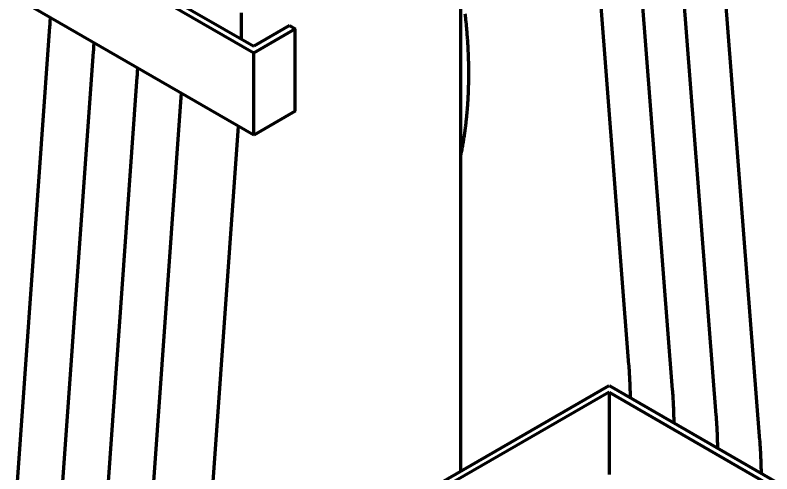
# Model space of a CAD drawing. Header units: millimetres. Extents: x 0 to 2382, y 0 to 420.
# Drawn here: x 328.67 to 358.7, y 67.89 to 86.09 of the extents above; entities that cross this region are included whole.
import ezdxf

# ---------------------------------------------------------------- set-up
doc = ezdxf.new("R2010")
doc.units = ezdxf.units.MM
doc.layers.add('01-VISIBLE', color=7, linetype='CONTINUOUS', lineweight=70)

msp = doc.modelspace()

# ---------------------------------------------------------------- linework, layer by layer
at = {"layer": '01-VISIBLE'}
for p, q in [((351.044, 97.59), (353.015, 72.219)), ((352.777, 96.589), (354.747, 71.219)), ((346.351, 67.997), (346.351, 96.313)), ((354.509, 95.589), (356.48, 70.219)), ((356.241, 94.589), (358.212, 69.218)), ((329.043, 89.847), (338.143, 84.593)), ((329.495, 89.847), (338.143, 84.854)), ((338.143, 81.327), (329.043, 86.581)), ((337.656, 85.135), (337.656, 86.184)), ((328.077, 57.996), (330.047, 85.642)), ((339.557, 85.671), (338.143, 84.854)), ((339.557, 85.671), (339.784, 85.54)), ((338.143, 84.593), (339.784, 85.54)), ((339.784, 82.274), (339.784, 85.54)), ((329.809, 56.996), (331.78, 84.642)), ((338.143, 81.327), (338.143, 84.593)), ((331.542, 55.996), (333.512, 83.641)), ((333.274, 54.995), (335.245, 82.641)), ((339.784, 82.274), (338.143, 81.327)), ((335.618, 54.828), (337.532, 81.68)), ((336.136, 62.099), (352.236, 71.394)), ((352.236, 71.394), (361.11, 66.271)), ((352.236, 71.133), (336.117, 61.827)), ((352.236, 71.133), (361.11, 66.01)), ((352.236, 71.133), (352.236, 67.867))]:
    msp.add_line(p, q, dxfattribs=at)
for points in [[(330.047, 85.642), (330.051, 85.7), (330.055, 85.757), (330.059, 85.815), (330.063, 85.873), (330.066, 85.931), (330.07, 85.988)], [(346.518, 86.135), (346.524, 86.085), (346.529, 86.035), (346.535, 85.985), (346.54, 85.936), (346.545, 85.886), (346.55, 85.836), (346.555, 85.786), (346.56, 85.736), (346.565, 85.686), (346.57, 85.636), (346.574, 85.587), (346.579, 85.537), (346.583, 85.487), (346.587, 85.437), (346.591, 85.387), (346.595, 85.337), (346.599, 85.287), (346.603, 85.237), (346.607, 85.187), (346.61, 85.137), (346.613, 85.087), (346.617, 85.037), (346.62, 84.987), (346.623, 84.937), (346.626, 84.887), (346.629, 84.837), (346.631, 84.787), (346.634, 84.737), (346.636, 84.687), (346.639, 84.637), (346.641, 84.587), (346.643, 84.537), (346.645, 84.487), (346.647, 84.436), (346.648, 84.386), (346.65, 84.336), (346.651, 84.286), (346.653, 84.236), (346.654, 84.186), (346.655, 84.136), (346.656, 84.086), (346.656, 84.036), (346.657, 83.986), (346.658, 83.936), (346.658, 83.885), (346.658, 83.835), (346.658, 83.785), (346.658, 83.735), (346.658, 83.685), (346.658, 83.635), (346.658, 83.585), (346.657, 83.535), (346.656, 83.485), (346.656, 83.434), (346.655, 83.384), (346.654, 83.334), (346.652, 83.284), (346.651, 83.234), (346.65, 83.184), (346.648, 83.134), (346.646, 83.084), (346.644, 83.034), (346.642, 82.984), (346.64, 82.934), (346.638, 82.884), (346.635, 82.834), (346.632, 82.784), (346.63, 82.733), (346.627, 82.683), (346.624, 82.633), (346.62, 82.583), (346.617, 82.533), (346.613, 82.483), (346.61, 82.434), (346.606, 82.384), (346.602, 82.334), (346.598, 82.284), (346.594, 82.234), (346.589, 82.184), (346.584, 82.134), (346.58, 82.084), (346.575, 82.034), (346.57, 81.984), (346.565, 81.934), (346.559, 81.885), (346.554, 81.835), (346.548, 81.785), (346.542, 81.735), (346.536, 81.686), (346.53, 81.636), (346.523, 81.586), (346.517, 81.536), (346.51, 81.487), (346.503, 81.437), (346.496, 81.388), (346.489, 81.338), (346.482, 81.288), (346.474, 81.239), (346.467, 81.189), (346.459, 81.14), (346.451, 81.09), (346.442, 81.041), (346.434, 80.992), (346.426, 80.942), (346.417, 80.893), (346.408, 80.844), (346.399, 80.794), (346.39, 80.745), (346.38, 80.696), (346.37, 80.647), (346.361, 80.598), (346.351, 80.548)], [(331.78, 84.642), (331.784, 84.699), (331.788, 84.757), (331.792, 84.815), (331.795, 84.873), (331.799, 84.93), (331.802, 84.988)], [(333.512, 83.641), (333.516, 83.699), (333.52, 83.757), (333.524, 83.815), (333.528, 83.872), (333.531, 83.93), (333.535, 83.988)], [(335.245, 82.641), (335.249, 82.699), (335.253, 82.757), (335.256, 82.814), (335.26, 82.872), (335.264, 82.93), (335.267, 82.988)], [(353.015, 72.219), (353.019, 72.169), (353.022, 72.119), (353.026, 72.068), (353.029, 72.018), (353.033, 71.968), (353.036, 71.917), (353.039, 71.867), (353.042, 71.817), (353.045, 71.767), (353.047, 71.716), (353.05, 71.666), (353.052, 71.616), (353.055, 71.565), (353.057, 71.515), (353.059, 71.465), (353.061, 71.414), (353.063, 71.364), (353.064, 71.314), (353.066, 71.263), (353.068, 71.213), (353.069, 71.162), (353.07, 71.112), (353.071, 71.062), (353.072, 71.011), (353.073, 70.961), (353.074, 70.911)], [(354.747, 71.219), (354.751, 71.169), (354.755, 71.118), (354.758, 71.068), (354.762, 71.018), (354.765, 70.968), (354.768, 70.917), (354.771, 70.867), (354.774, 70.817), (354.777, 70.766), (354.78, 70.716), (354.782, 70.666), (354.785, 70.615), (354.787, 70.565), (354.789, 70.515), (354.791, 70.464), (354.793, 70.414), (354.795, 70.364), (354.797, 70.313), (354.798, 70.263), (354.8, 70.213), (354.801, 70.162), (354.803, 70.112), (354.804, 70.062), (354.805, 70.011), (354.806, 69.961), (354.806, 69.91)], [(356.48, 70.219), (356.483, 70.168), (356.487, 70.118), (356.491, 70.068), (356.494, 70.018), (356.497, 69.967), (356.501, 69.917), (356.504, 69.867), (356.507, 69.816), (356.51, 69.766), (356.512, 69.716), (356.515, 69.666), (356.517, 69.615), (356.52, 69.565), (356.522, 69.515), (356.524, 69.464), (356.526, 69.414), (356.528, 69.363), (356.529, 69.313), (356.531, 69.263), (356.532, 69.212), (356.534, 69.162), (356.535, 69.112), (356.536, 69.061), (356.537, 69.011), (356.538, 68.961), (356.539, 68.91)], [(358.212, 69.218), (358.216, 69.168), (358.22, 69.118), (358.223, 69.068), (358.227, 69.017), (358.23, 68.967), (358.233, 68.917), (358.236, 68.867), (358.239, 68.816), (358.242, 68.766), (358.245, 68.716), (358.247, 68.665), (358.25, 68.615), (358.252, 68.565), (358.254, 68.514), (358.256, 68.464), (358.258, 68.414), (358.26, 68.363), (358.262, 68.313), (358.263, 68.263), (358.265, 68.212), (358.266, 68.162), (358.267, 68.111), (358.268, 68.061), (358.269, 68.011), (358.27, 67.96), (358.271, 67.91)]]:
    msp.add_lwpolyline(points, dxfattribs=at)

doc.saveas('drawing.dxf')
